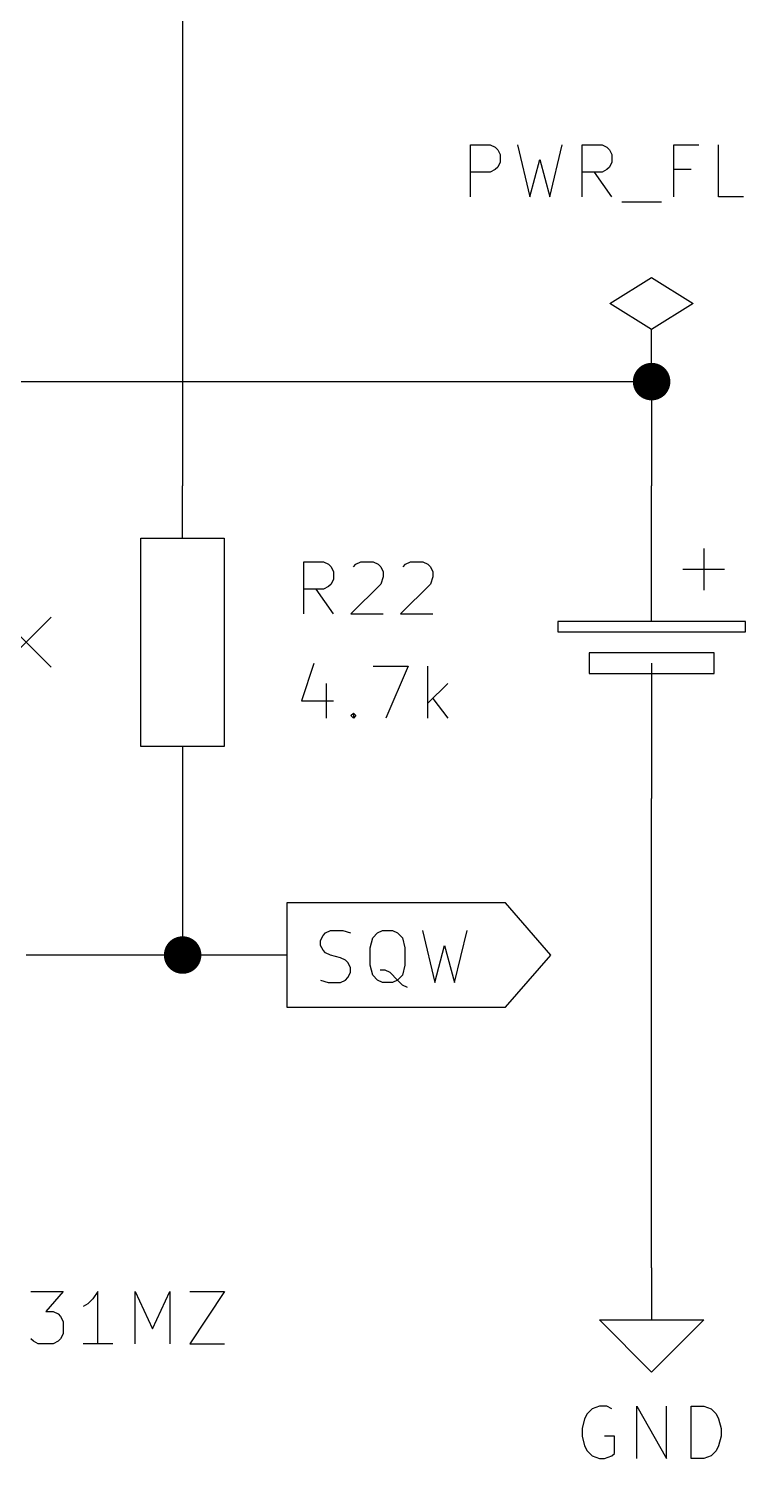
# Model space of a CAD drawing. Extents: x 0.4 to 11.3, y -7.9 to -0.4.
# Drawn here: x 4.302 to 4.99, y -2.683 to -1.311 of the extents above; entities that cross this region are included whole.
import ezdxf

# ---------------------------------------------------------------- set-up
doc = ezdxf.new("R2010")
doc.units = 0
doc.header["$MEASUREMENT"] = 0
for name, color, linetype in [('BLUE2', 5, 'CONTINUOUS'), ('CYAN2', 4, 'CONTINUOUS'), ('GREEN3', 91, 'CONTINUOUS'), ('RED2', 1, 'CONTINUOUS')]:
    doc.layers.add(name, color=color, linetype=linetype)

msp = doc.modelspace()

# ---------------------------------------------------------------- linework, layer by layer
at = {"layer": 'BLUE2', "linetype": 'CONTINUOUS'}
for p, q in [((4.276, -1.876), (4.324, -1.924)), ((4.324, -1.876), (4.276, -1.924))]:
    msp.add_line(p, q, dxfattribs=at)
at = {"layer": 'CYAN2', "linetype": 'CONTINUOUS'}
for p, q in [((4.7262, -1.4728), (4.7262, -1.4228)), ((4.7262, -1.4228), (4.7452, -1.4228)), ((4.7452, -1.4228), (4.75, -1.4252)), ((4.75, -1.4252), (4.7524, -1.4276)), ((4.7714, -1.4228), (4.7833, -1.4728)), ((4.8024, -1.4728), (4.8143, -1.4228)), ((4.8333, -1.4728), (4.8333, -1.4228)), ((4.8333, -1.4228), (4.8524, -1.4228)), ((4.8524, -1.4228), (4.8571, -1.4252)), ((4.8571, -1.4252), (4.8595, -1.4276)), ((4.9214, -1.4728), (4.9214, -1.4228)), ((4.9214, -1.4228), (4.9452, -1.4228)), ((4.9643, -1.4728), (4.9643, -1.4228)), ((4.7524, -1.4276), (4.7548, -1.4323)), ((4.7548, -1.4395), (4.7524, -1.4442)), ((4.7548, -1.4323), (4.7548, -1.4395)), ((4.7833, -1.4728), (4.7929, -1.4371)), ((4.7929, -1.4371), (4.8024, -1.4728)), ((4.8595, -1.4276), (4.8619, -1.4323)), ((4.8619, -1.4395), (4.8595, -1.4442)), ((4.8619, -1.4323), (4.8619, -1.4395)), ((4.7452, -1.449), (4.7262, -1.449)), ((4.75, -1.4466), (4.7452, -1.449)), ((4.7524, -1.4442), (4.75, -1.4466)), ((4.8524, -1.449), (4.8333, -1.449)), ((4.8619, -1.4728), (4.8452, -1.449)), ((4.8571, -1.4466), (4.8524, -1.449)), ((4.8595, -1.4442), (4.8571, -1.4466)), ((4.9381, -1.4466), (4.9214, -1.4466)), ((4.8714, -1.4776), (4.9095, -1.4776)), ((4.9881, -1.4728), (4.9643, -1.4728)), ((4.5663, -1.8728), (4.5663, -1.8228)), ((4.5663, -1.8228), (4.5853, -1.8228)), ((4.5663, -1.8728), (4.5663, -1.8228)), ((4.5663, -1.8228), (4.5853, -1.8228)), ((4.5853, -1.8228), (4.5901, -1.8252)), ((4.5853, -1.8228), (4.5901, -1.8252)), ((4.6163, -1.8252), (4.621, -1.8228)), ((4.6163, -1.8252), (4.621, -1.8228)), ((4.621, -1.8228), (4.6329, -1.8228)), ((4.621, -1.8228), (4.6329, -1.8228)), ((4.6329, -1.8228), (4.6377, -1.8252)), ((4.6329, -1.8228), (4.6377, -1.8252)), ((4.6639, -1.8252), (4.6687, -1.8228)), ((4.6639, -1.8252), (4.6687, -1.8228)), ((4.6687, -1.8228), (4.6806, -1.8228)), ((4.6687, -1.8228), (4.6806, -1.8228)), ((4.6806, -1.8228), (4.6853, -1.8252)), ((4.6806, -1.8228), (4.6853, -1.8252)), ((4.5901, -1.8252), (4.5925, -1.8276)), ((4.5901, -1.8252), (4.5925, -1.8276)), ((4.5925, -1.8276), (4.5949, -1.8323)), ((4.5925, -1.8276), (4.5949, -1.8323)), ((4.5949, -1.8323), (4.5949, -1.8395)), ((4.5949, -1.8323), (4.5949, -1.8395)), ((4.6139, -1.8276), (4.6163, -1.8252)), ((4.6139, -1.8276), (4.6163, -1.8252)), ((4.6377, -1.8252), (4.6401, -1.8276)), ((4.6377, -1.8252), (4.6401, -1.8276)), ((4.6401, -1.8276), (4.6425, -1.8323)), ((4.6401, -1.8276), (4.6425, -1.8323)), ((4.6425, -1.8371), (4.6401, -1.8442)), ((4.6425, -1.8371), (4.6401, -1.8442)), ((4.6425, -1.8323), (4.6425, -1.8371)), ((4.6425, -1.8323), (4.6425, -1.8371)), ((4.6615, -1.8276), (4.6639, -1.8252)), ((4.6615, -1.8276), (4.6639, -1.8252)), ((4.6853, -1.8252), (4.6877, -1.8276)), ((4.6853, -1.8252), (4.6877, -1.8276)), ((4.6877, -1.8276), (4.6901, -1.8323)), ((4.6877, -1.8276), (4.6901, -1.8323)), ((4.6901, -1.8371), (4.6877, -1.8442)), ((4.6901, -1.8371), (4.6877, -1.8442)), ((4.6901, -1.8323), (4.6901, -1.8371)), ((4.6901, -1.8323), (4.6901, -1.8371)), ((4.5853, -1.849), (4.5663, -1.849)), ((4.5853, -1.849), (4.5663, -1.849)), ((4.5949, -1.8728), (4.5782, -1.849)), ((4.5949, -1.8728), (4.5782, -1.849)), ((4.5901, -1.8466), (4.5853, -1.849)), ((4.5901, -1.8466), (4.5853, -1.849)), ((4.5925, -1.8442), (4.5901, -1.8466)), ((4.5925, -1.8442), (4.5901, -1.8466)), ((4.5949, -1.8395), (4.5925, -1.8442)), ((4.5949, -1.8395), (4.5925, -1.8442)), ((4.6401, -1.8442), (4.6115, -1.8728)), ((4.6401, -1.8442), (4.6115, -1.8728)), ((4.6877, -1.8442), (4.6591, -1.8728)), ((4.6877, -1.8442), (4.6591, -1.8728)), ((4.6115, -1.8728), (4.6425, -1.8728)), ((4.6115, -1.8728), (4.6425, -1.8728)), ((4.6591, -1.8728), (4.6901, -1.8728)), ((4.6591, -1.8728), (4.6901, -1.8728)), ((4.5758, -1.9204), (4.5639, -1.9561)), ((4.5758, -1.9204), (4.5639, -1.9561)), ((4.6329, -1.9228), (4.6663, -1.9228)), ((4.6329, -1.9228), (4.6663, -1.9228)), ((4.6663, -1.9228), (4.6449, -1.9728)), ((4.6663, -1.9228), (4.6449, -1.9728)), ((4.6853, -1.9728), (4.6853, -1.9228)), ((4.6853, -1.9728), (4.6853, -1.9228)), ((4.5877, -1.9395), (4.5877, -1.9728)), ((4.5877, -1.9395), (4.5877, -1.9728)), ((4.7044, -1.9395), (4.6853, -1.9585)), ((4.7044, -1.9395), (4.6853, -1.9585)), ((4.5639, -1.9561), (4.5949, -1.9561)), ((4.5639, -1.9561), (4.5949, -1.9561)), ((4.6901, -1.9538), (4.7044, -1.9728)), ((4.6901, -1.9538), (4.7044, -1.9728)), ((4.6115, -1.9704), (4.6139, -1.968)), ((4.6115, -1.9704), (4.6139, -1.968)), ((4.6139, -1.9728), (4.6115, -1.9704)), ((4.6139, -1.9728), (4.6115, -1.9704)), ((4.6139, -1.968), (4.6163, -1.9704)), ((4.6139, -1.968), (4.6139, -1.9728)), ((4.6139, -1.968), (4.6163, -1.9704)), ((4.6139, -1.968), (4.6139, -1.9728)), ((4.6163, -1.9704), (4.6139, -1.9728)), ((4.6163, -1.9704), (4.6139, -1.9728)), ((4.3044, -2.5228), (4.3353, -2.5228)), ((4.3044, -2.5228), (4.3353, -2.5228)), ((4.3353, -2.5228), (4.3187, -2.5419)), ((4.3353, -2.5228), (4.3187, -2.5419)), ((4.3687, -2.5228), (4.3639, -2.5299)), ((4.3687, -2.5228), (4.3639, -2.5299)), ((4.3687, -2.5728), (4.3687, -2.5228)), ((4.3687, -2.5728), (4.3687, -2.5228)), ((4.4044, -2.5728), (4.4044, -2.5228)), ((4.4044, -2.5228), (4.421, -2.5585)), ((4.4044, -2.5728), (4.4044, -2.5228)), ((4.4044, -2.5228), (4.421, -2.5585)), ((4.421, -2.5585), (4.4377, -2.5228)), ((4.421, -2.5585), (4.4377, -2.5228)), ((4.4377, -2.5228), (4.4377, -2.5728)), ((4.4377, -2.5228), (4.4377, -2.5728)), ((4.4568, -2.5228), (4.4901, -2.5228)), ((4.4901, -2.5228), (4.4568, -2.5728)), ((4.4568, -2.5228), (4.4901, -2.5228)), ((4.4901, -2.5228), (4.4568, -2.5728)), ((4.3591, -2.5347), (4.3544, -2.5371)), ((4.3591, -2.5347), (4.3544, -2.5371)), ((4.3639, -2.5299), (4.3591, -2.5347)), ((4.3639, -2.5299), (4.3591, -2.5347)), ((4.3187, -2.5419), (4.3258, -2.5419)), ((4.3187, -2.5419), (4.3258, -2.5419)), ((4.3258, -2.5419), (4.3306, -2.5442)), ((4.3258, -2.5419), (4.3306, -2.5442)), ((4.3306, -2.5442), (4.3329, -2.5466)), ((4.3306, -2.5442), (4.3329, -2.5466)), ((4.3329, -2.5466), (4.3353, -2.5514)), ((4.3329, -2.5466), (4.3353, -2.5514)), ((4.3353, -2.5633), (4.3329, -2.568)), ((4.3353, -2.5633), (4.3329, -2.568)), ((4.3353, -2.5514), (4.3353, -2.5633)), ((4.3353, -2.5514), (4.3353, -2.5633)), ((4.3068, -2.5704), (4.3044, -2.568)), ((4.3068, -2.5704), (4.3044, -2.568)), ((4.3115, -2.5728), (4.3068, -2.5704)), ((4.3115, -2.5728), (4.3068, -2.5704)), ((4.3258, -2.5728), (4.3115, -2.5728)), ((4.3258, -2.5728), (4.3115, -2.5728)), ((4.3306, -2.5704), (4.3258, -2.5728)), ((4.3306, -2.5704), (4.3258, -2.5728)), ((4.3329, -2.568), (4.3306, -2.5704)), ((4.3329, -2.568), (4.3306, -2.5704)), ((4.3829, -2.5728), (4.3544, -2.5728)), ((4.3829, -2.5728), (4.3544, -2.5728)), ((4.4568, -2.5728), (4.4901, -2.5728)), ((4.4568, -2.5728), (4.4901, -2.5728)), ((4.85, -2.6328), (4.8429, -2.6352)), ((4.8571, -2.6328), (4.85, -2.6328)), ((4.8619, -2.6352), (4.8571, -2.6328)), ((4.8857, -2.6828), (4.8857, -2.6328)), ((4.8857, -2.6328), (4.9143, -2.6828)), ((4.9143, -2.6828), (4.9143, -2.6328)), ((4.9381, -2.6828), (4.9381, -2.6328)), ((4.9381, -2.6328), (4.95, -2.6328)), ((4.95, -2.6328), (4.9571, -2.6352)), ((4.8357, -2.6447), (4.8333, -2.6542)), ((4.8381, -2.6399), (4.8357, -2.6447)), ((4.8429, -2.6352), (4.8381, -2.6399)), ((4.9571, -2.6352), (4.9619, -2.6399)), ((4.9619, -2.6399), (4.9643, -2.6447)), ((4.9643, -2.6447), (4.9667, -2.6542)), ((4.8333, -2.6542), (4.8333, -2.6614)), ((4.9667, -2.6542), (4.9667, -2.6614)), ((4.8333, -2.6614), (4.8357, -2.6709)), ((4.8357, -2.6709), (4.8381, -2.6757)), ((4.8643, -2.6614), (4.8548, -2.6614)), ((4.8643, -2.678), (4.8643, -2.6614)), ((4.9643, -2.6709), (4.9619, -2.6757)), ((4.9667, -2.6614), (4.9643, -2.6709)), ((4.8381, -2.6757), (4.8429, -2.6804)), ((4.8429, -2.6804), (4.85, -2.6828)), ((4.85, -2.6828), (4.8548, -2.6828)), ((4.8548, -2.6828), (4.8619, -2.6804)), ((4.8619, -2.6804), (4.8643, -2.678)), ((4.95, -2.6828), (4.9381, -2.6828)), ((4.9571, -2.6804), (4.95, -2.6828)), ((4.9619, -2.6757), (4.9571, -2.6804))]:
    msp.add_line(p, q, dxfattribs=at)
at = {"layer": 'GREEN3', "linetype": 'CONTINUOUS'}
for p, q in [((4.45, -1.3), (4.45, -1.75)), ((3.7, -1.65), (4.9, -1.65)), ((4.9, -1.65), (4.9, -1.75)), ((4.45, -2.05), (4.45, -2.2)), ((4.9, -2.5), (4.9, -2.05)), ((4.45, -2.2), (4.3, -2.2)), ((4.55, -2.2), (4.45, -2.2))]:
    msp.add_line(p, q, dxfattribs=at)
at = {"layer": 'GREEN3', "const_width": 0.018}
for points in [[(4.891, -1.65, 1), (4.909, -1.65, 1)], [(4.441, -2.2, 1), (4.459, -2.2, 1)]]:
    msp.add_lwpolyline(points, format="xyb", close=True, dxfattribs=at)
at = {"layer": 'RED2', "linetype": 'CONTINUOUS'}
for p, q in [((4.86, -1.575), (4.9, -1.55)), ((4.9, -1.55), (4.94, -1.575)), ((4.9, -1.6), (4.86, -1.575)), ((4.94, -1.575), (4.9, -1.6)), ((4.9, -1.65), (4.9, -1.6)), ((4.45, -1.8), (4.45, -1.75)), ((4.45, -1.8), (4.45, -1.75)), ((4.9, -1.85), (4.9, -1.75)), ((4.41, -2), (4.41, -1.8)), ((4.41, -1.8), (4.49, -1.8)), ((4.49, -1.8), (4.49, -2)), ((4.95, -1.81), (4.95, -1.85)), ((4.93, -1.83), (4.97, -1.83)), ((4.9, -1.88), (4.9, -1.85)), ((4.81, -1.88), (4.81, -1.89)), ((4.99, -1.88), (4.81, -1.88)), ((4.81, -1.89), (4.99, -1.89)), ((4.99, -1.89), (4.99, -1.88)), ((4.84, -1.91), (4.84, -1.93)), ((4.96, -1.91), (4.84, -1.91)), ((4.96, -1.93), (4.96, -1.91)), ((4.84, -1.93), (4.96, -1.93)), ((4.9, -1.92), (4.9, -1.95)), ((4.9, -1.95), (4.9, -2.05)), ((4.49, -2), (4.41, -2)), ((4.45, -2), (4.45, -2.05)), ((4.45, -2), (4.45, -2.05)), ((4.7597, -2.15), (4.55, -2.15)), ((4.55, -2.15), (4.55, -2.2)), ((4.8034, -2.2), (4.7597, -2.15)), ((4.5848, -2.1811), (4.5871, -2.1788)), ((4.5871, -2.1788), (4.5919, -2.1764)), ((4.5919, -2.1764), (4.6038, -2.1764)), ((4.6038, -2.1764), (4.611, -2.1788)), ((4.6324, -2.1835), (4.6371, -2.1788)), ((4.6371, -2.1788), (4.6419, -2.1764)), ((4.6419, -2.1764), (4.6514, -2.1764)), ((4.6514, -2.1764), (4.6562, -2.1788)), ((4.6562, -2.1788), (4.661, -2.1835)), ((4.68, -2.1764), (4.6919, -2.2264)), ((4.711, -2.2264), (4.7229, -2.1764)), ((4.5824, -2.1859), (4.5848, -2.1811)), ((4.5824, -2.1907), (4.5824, -2.1859)), ((4.5848, -2.1954), (4.5824, -2.1907)), ((4.63, -2.193), (4.6324, -2.1835)), ((4.63, -2.2097), (4.63, -2.193)), ((4.661, -2.1835), (4.6633, -2.193)), ((4.6633, -2.193), (4.6633, -2.2097)), ((4.6919, -2.2264), (4.7014, -2.1907)), ((4.7014, -2.1907), (4.711, -2.2264)), ((4.55, -2.2), (4.55, -2.25)), ((4.5871, -2.1978), (4.5848, -2.1954)), ((4.5919, -2.2002), (4.5871, -2.1978)), ((4.6014, -2.2026), (4.5919, -2.2002)), ((4.6062, -2.2049), (4.6014, -2.2026)), ((4.6086, -2.2073), (4.6062, -2.2049)), ((4.611, -2.2121), (4.6086, -2.2073)), ((4.7597, -2.25), (4.8034, -2.2)), ((4.6062, -2.224), (4.6086, -2.2216)), ((4.6086, -2.2216), (4.611, -2.2169)), ((4.611, -2.2169), (4.611, -2.2121)), ((4.6324, -2.2192), (4.63, -2.2097)), ((4.6371, -2.224), (4.6324, -2.2192)), ((4.6443, -2.2145), (4.6395, -2.2145)), ((4.6491, -2.2169), (4.6443, -2.2145)), ((4.6562, -2.224), (4.6491, -2.2169)), ((4.661, -2.2192), (4.6562, -2.224)), ((4.6633, -2.2097), (4.661, -2.2192)), ((4.5824, -2.224), (4.5895, -2.2264)), ((4.5895, -2.2264), (4.6014, -2.2264)), ((4.6014, -2.2264), (4.6062, -2.224)), ((4.6419, -2.2264), (4.6371, -2.224)), ((4.6514, -2.2264), (4.6419, -2.2264)), ((4.6562, -2.224), (4.6514, -2.2264)), ((4.661, -2.2288), (4.6562, -2.224)), ((4.6657, -2.2311), (4.661, -2.2288)), ((4.55, -2.25), (4.7597, -2.25)), ((4.9, -2.5), (4.9, -2.55)), ((4.9, -2.6), (4.85, -2.55)), ((4.85, -2.55), (4.9, -2.55)), ((4.9, -2.55), (4.95, -2.55)), ((4.95, -2.55), (4.9, -2.6))]:
    msp.add_line(p, q, dxfattribs=at)

doc.saveas('drawing.dxf')
